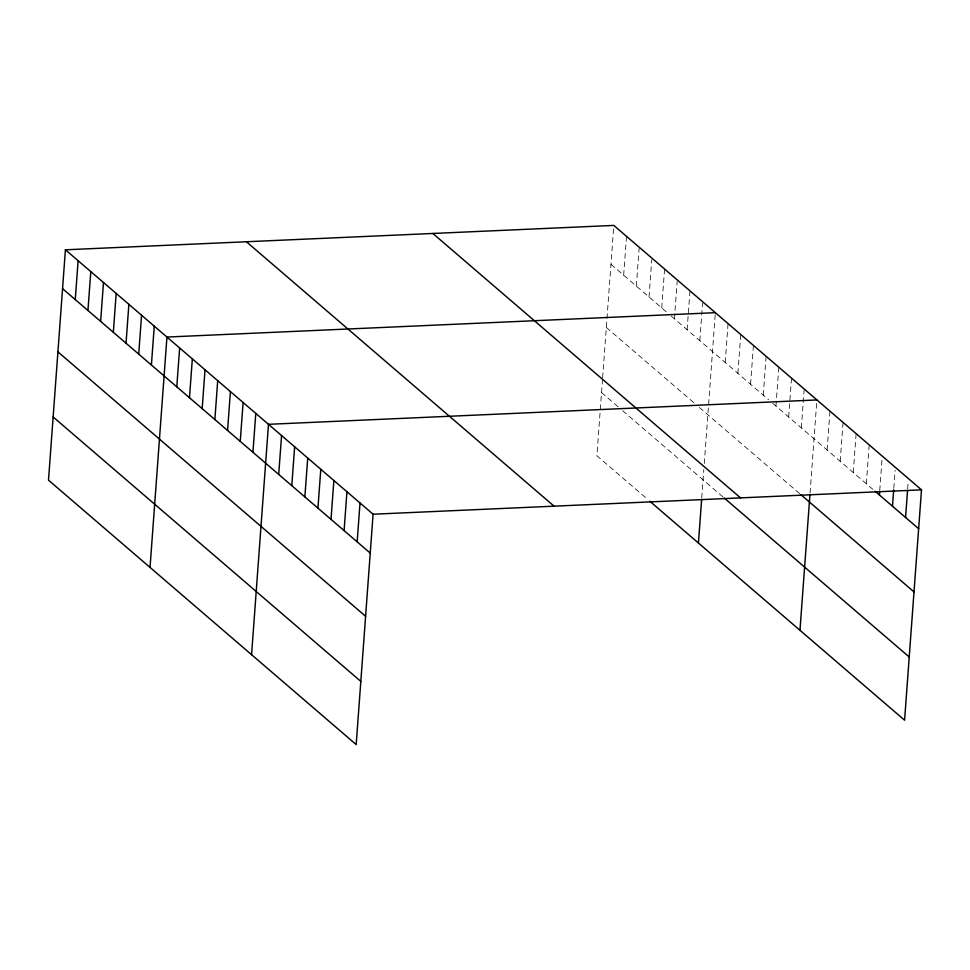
<?xml version="1.0" encoding="UTF-8"?>
<svg xmlns="http://www.w3.org/2000/svg" width="970" height="970" viewBox="0 0 970 970"><rect width="100%" height="100%" fill="white"/><g stroke="black" fill="none" stroke-linecap="round" stroke-linejoin="round"><path stroke-width="0.73" stroke-dasharray="4.85 3.64" d="M602.515 379.27L596.902 455.779L647.669 499.404M602.625 377.791L613.707 226.907M623.661 275.201L626.511 236.328M636.344 286.101L639.206 247.229M649.039 297.014L651.779 259.633M661.734 307.914L664.583 269.042M674.429 318.827L677.169 281.445M687.112 329.739L689.973 290.867M699.806 340.64L702.547 303.27M701.746 497.901L703.844 469.492M704.269 463.575L715.351 312.679M725.196 362.453L728.046 323.58M737.879 373.365L740.74 334.492M750.574 384.278L753.423 345.405M763.269 395.178L766.118 356.305M775.964 406.09L778.813 367.218M788.646 416.991L791.508 378.118M801.341 427.903L804.191 389.031M810.059 492.978L816.885 399.943M827.107 450.044L829.968 411.171M840.19 461.283L843.039 422.411M853.26 472.523L856.122 433.651M866.343 483.763L869.193 444.89M879.741 490.517L882.045 459.113M893.806 488.298L895.128 470.353M907.653 489.074L908.199 481.593M610.967 264.289L667.02 312.461M671.252 316.099L768.555 399.725M772.787 403.362L872.879 489.377M606.323 327.484L695.163 403.835M699.394 407.473L799.874 493.827M601.545 392.583L618.46 407.133M622.691 410.771L723.171 497.113"/><path stroke-width="1.45" d="M65.414 249.799L48.5 480.162L356.184 744.584L373.098 514.221L65.414 249.799L613.816 225.416L921.5 489.838L904.586 720.201L649.791 501.223M75.26 299.572L78.109 260.7M87.943 310.485L90.804 271.612M100.637 321.385L103.487 282.512M113.332 332.298L116.182 293.425M126.027 343.21L128.877 304.337M138.71 354.111L141.571 315.238M151.405 365.023L154.254 326.15M150.035 567.414L166.949 337.051L715.351 312.679M176.795 386.836L179.644 347.963M189.477 397.748L192.339 358.876M202.172 408.649L205.022 369.776M214.867 419.561L217.716 380.689M227.562 430.462L230.411 391.589M240.245 441.374L243.106 402.501M252.94 452.287L255.789 413.414M251.569 654.677L268.484 424.314L816.885 399.943M278.705 474.427L281.567 435.554M291.788 485.667L294.637 446.794M304.859 496.907L307.72 458.034M317.942 508.147L320.791 469.274M331.012 519.374L333.874 480.502M344.095 530.614L346.945 491.741M357.166 541.854L360.015 502.981M698.436 543.042L701.637 499.404M799.971 630.306L809.95 494.482M879.414 495.003L879.632 492.008M892.497 506.243L893.697 489.789M905.568 517.483L907.544 490.565M373.098 514.221L921.5 489.838M875.061 491.257L918.651 528.711M800.929 494.736L914.007 591.906M432.85 233.467L740.522 497.889M724.226 498.022L909.229 657.017M246.392 241.748L554.076 506.182M62.565 288.672L370.249 553.094M57.921 351.855L365.605 616.289M53.144 416.967L360.816 681.389"/></g></svg>
